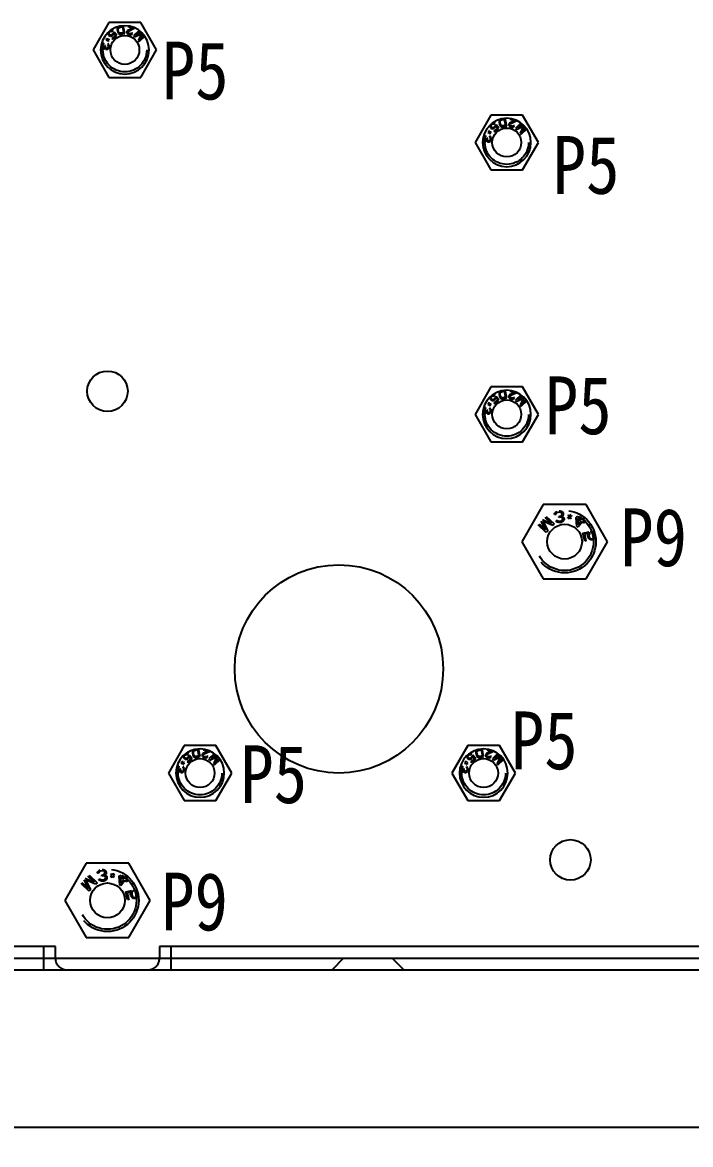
# Model space of a CAD drawing. Header units: millimetres. Extents: x 0 to 1189, y 25 to 866.
# Drawn here: x 282.1 to 339.8, y 329.4 to 426.3 of the extents above; entities that cross this region are included whole.
import ezdxf

# ---------------------------------------------------------------- set-up
doc = ezdxf.new("R2010")
doc.units = ezdxf.units.MM
doc.header["$LTSCALE"] = 65.395
doc.linetypes.add('HIDDEN', pattern=[0.2, 0.1, -0.1])
doc.layers.get('0').update_dxf_attribs({"linetype": 'CONTINUOUS'})
doc.layers.add('02___PRT_ALL_AXES', color=7, linetype='CONTINUOUS')
doc.layers.add('DEFAULT_2', color=8, linetype='HIDDEN')
doc.styles.get("Standard").update_dxf_attribs({"font": 'txt', "width": 0.85})
doc.dimstyles.new('DIMSTYLE_1', dxfattribs={"dimtxt": 5, "dimasz": 3.5, "dimexe": 1.5, "dimexo": 1, "dimgap": 1.25, "dimtad": 1, "dimdsep": 46, "dimtxsty": 'Standard', "dimblk": '_FILLED', "dimblk1": '_FILLED', "dimblk2": '_FILLED', "dimcen": 0.09, "dimadec": 0, "dimazin": 0, "dimtp": 0.8, "dimtm": 0.8, "dimtfac": 1, "dimtofl": 0, "dimtmove": 0, "dimatfit": 3, "dimldrblk": '_FILLED', "dimfxl": 0, "dimtolj": 1, "dimarcsym": 0})

# ---------------------------------------------------------------- blocks, each defined once
blk = doc.blocks.new('_FILLED')
at = {"color": 0, "linetype": 'ByBlock'}
blk.add_solid([(0, 0), (-1, 0.214), (-1, -0.214)], dxfattribs=at)
blk = doc.blocks.new('*D1')
at = {"color": 2, "linetype": 'Continuous', "transparency": 16777216}
for p, q in [((159.902, 345.466), (159.902, 329.36)), ((573.902, 345.466), (573.902, 329.36)), ((159.902, 330.86), (366.902, 330.86)), ((573.902, 330.86), (366.902, 330.86))]:
    blk.add_line(p, q, dxfattribs=at)
at = {"color": 2, "linetype": 'Continuous', "transparency": 16777216, "xscale": 3.5, "yscale": 3.5, "zscale": 3.5, "rotation": 180}
blk.add_blockref('_FILLED', (159.902, 330.86), dxfattribs=at)
at = {"color": 2, "linetype": 'Continuous', "transparency": 16777216, "xscale": 3.5, "yscale": 3.5, "zscale": 3.5}
blk.add_blockref('_FILLED', (573.902, 330.86), dxfattribs=at)
at = {"color": 2, "linetype": 'Continuous', "transparency": 16777216, "insert": (366.902, 337.11), "char_height": 5, "width": 17, "attachment_point": 2, "line_spacing_factor": 0.9}
blk.add_mtext('*414', dxfattribs=at)

msp = doc.modelspace()

# ---------------------------------------------------------------- linework, layer by layer
at = {"color": 7, "linetype": 'Continuous'}
for p, q in [((290.252, 425.859), (290.235, 425.795)), ((290.235, 425.795), (290.236, 425.719)), ((290.297, 425.929), (290.252, 425.859)), ((290.347, 425.97), (290.297, 425.929)), ((290.322, 425.737), (290.324, 425.798)), ((290.324, 425.798), (290.343, 425.848)), ((290.343, 425.848), (290.38, 425.886)), ((290.411, 425.998), (290.347, 425.97)), ((290.38, 425.886), (290.434, 425.912)), ((290.434, 425.912), (290.691, 425.966)), ((290.691, 425.966), (290.798, 425.456)), ((290.902, 425.387), (290.763, 426.052)), ((291.591, 425.866), (291.151, 425.65)), ((291.214, 426.033), (291.198, 425.977)), ((291.198, 425.977), (291.591, 425.866)), ((291.209, 425.587), (291.704, 425.834)), ((291.704, 425.834), (291.719, 425.89)), ((289.378, 424.85), (289.277, 424.825)), ((289.277, 424.825), (289.282, 424.805)), ((289.282, 424.805), (289.403, 424.835)), ((289.302, 424.928), (289.288, 424.903)), ((289.288, 424.903), (289.378, 424.85)), ((289.392, 424.876), (289.302, 424.928)), ((289.385, 424.981), (289.365, 424.976)), ((289.365, 424.976), (289.392, 424.876)), ((289.418, 424.861), (289.385, 424.981)), ((289.403, 424.835), (289.436, 424.715)), ((289.539, 424.891), (289.418, 424.861)), ((289.429, 424.82), (289.519, 424.768)), ((289.457, 424.72), (289.429, 424.82)), ((289.444, 424.846), (289.545, 424.871)), ((289.534, 424.793), (289.444, 424.846)), ((289.492, 425.493), (289.464, 425.412)), ((289.464, 425.412), (289.468, 425.339)), ((289.468, 425.339), (289.493, 425.263)), ((289.537, 425.549), (289.492, 425.493)), ((289.493, 425.263), (289.531, 425.217)), ((289.519, 424.768), (289.534, 424.793)), ((289.531, 425.217), (289.601, 425.178)), ((289.536, 425.394), (289.551, 425.445)), ((289.542, 425.341), (289.536, 425.394)), ((289.545, 424.871), (289.539, 424.891)), ((289.559, 425.297), (289.542, 425.341)), ((289.551, 425.445), (289.586, 425.494)), ((289.578, 425.274), (289.559, 425.297)), ((289.618, 425.249), (289.578, 425.274)), ((289.586, 425.494), (289.654, 425.549)), ((289.601, 425.178), (289.673, 425.16)), ((289.672, 425.642), (289.609, 425.608)), ((289.669, 425.233), (289.618, 425.249)), ((289.654, 425.549), (289.708, 425.575)), ((289.721, 425.238), (289.669, 425.233)), ((289.757, 425.654), (289.672, 425.642)), ((289.673, 425.16), (289.757, 425.171)), ((289.708, 425.575), (289.761, 425.58)), ((289.776, 425.264), (289.721, 425.238)), ((289.828, 425.635), (289.757, 425.654)), ((289.757, 425.171), (289.823, 425.206)), ((289.761, 425.58), (289.821, 425.552)), ((289.843, 425.32), (289.776, 425.264)), ((290.117, 425.217), (289.791, 424.948)), ((289.791, 424.948), (289.838, 424.89)), ((289.821, 425.552), (289.889, 425.608)), ((289.823, 425.206), (289.891, 425.262)), ((289.889, 425.608), (289.828, 425.635)), ((289.838, 424.89), (290.22, 425.206)), ((289.879, 425.368), (289.843, 425.32)), ((289.895, 425.44), (289.879, 425.368)), ((289.891, 425.262), (289.937, 425.32)), ((289.974, 425.505), (289.895, 425.44)), ((289.937, 425.32), (289.965, 425.401)), ((289.965, 425.401), (290.117, 425.217)), ((290.22, 425.206), (289.974, 425.505)), ((290.236, 425.719), (290.282, 425.5)), ((290.282, 425.5), (290.312, 425.43)), ((290.312, 425.43), (290.353, 425.378)), ((290.368, 425.518), (290.322, 425.737)), ((290.353, 425.378), (290.422, 425.332)), ((290.394, 425.463), (290.368, 425.518)), ((290.432, 425.425), (290.394, 425.463)), ((290.422, 425.332), (290.485, 425.314)), ((290.481, 425.405), (290.432, 425.425)), ((290.541, 425.402), (290.481, 425.405)), ((290.485, 425.314), (290.56, 425.315)), ((290.798, 425.456), (290.541, 425.402)), ((290.56, 425.315), (290.902, 425.387)), ((291.073, 425.533), (291.07, 425.472)), ((291.07, 425.472), (291.11, 425.398)), ((291.081, 425.562), (291.073, 425.533)), ((291.111, 425.615), (291.081, 425.562)), ((291.11, 425.398), (291.158, 425.354)), ((291.151, 425.65), (291.111, 425.615)), ((291.157, 425.509), (291.165, 425.538)), ((291.173, 425.458), (291.157, 425.509)), ((291.158, 425.354), (291.239, 425.316)), ((291.165, 425.538), (291.209, 425.587)), ((291.207, 425.418), (291.173, 425.458)), ((291.273, 425.383), (291.207, 425.418)), ((291.239, 425.316), (291.295, 425.3)), ((291.329, 425.368), (291.273, 425.383)), ((291.295, 425.3), (291.397, 425.286)), ((291.403, 425.362), (291.329, 425.368)), ((291.397, 425.286), (291.461, 425.299)), ((291.453, 425.379), (291.403, 425.362)), ((291.494, 425.414), (291.453, 425.379)), ((291.461, 425.299), (291.534, 425.341)), ((291.564, 425.394), (291.494, 425.414)), ((291.534, 425.341), (291.564, 425.394)), ((292.137, 425.653), (291.656, 425.186)), ((291.656, 425.186), (291.747, 425.091)), ((291.747, 425.091), (292.348, 425.37)), ((292.207, 425.599), (291.824, 425.227)), ((292.36, 425.464), (291.824, 425.227)), ((292.348, 425.37), (292.052, 424.778)), ((292.143, 424.683), (292.625, 425.15)), ((292.189, 424.85), (292.442, 425.379)), ((292.573, 425.222), (292.189, 424.85)), ((288.839, 424.298), (288.842, 424.241)), ((288.842, 424.241), (288.86, 424.178)), ((288.86, 424.178), (288.881, 424.13)), ((288.886, 424.471), (288.862, 424.419)), ((288.881, 424.13), (288.92, 424.093)), ((288.926, 424.522), (288.886, 424.471)), ((288.914, 424.302), (288.931, 424.388)), ((288.915, 424.227), (288.914, 424.302)), ((288.924, 424.196), (288.915, 424.227)), ((288.92, 424.093), (288.961, 424.07)), ((288.948, 424.162), (288.924, 424.196)), ((288.964, 424.56), (288.926, 424.522)), ((288.931, 424.388), (288.959, 424.457)), ((288.975, 424.142), (288.948, 424.162)), ((288.959, 424.457), (288.979, 424.482)), ((288.961, 424.07), (289.02, 424.059)), ((289.013, 424.58), (288.964, 424.56)), ((289.033, 424.131), (288.975, 424.142)), ((288.979, 424.482), (289.014, 424.505)), ((289.06, 424.586), (289.013, 424.58)), ((289.014, 424.505), (289.046, 424.514)), ((289.02, 424.059), (289.081, 424.062)), ((289.097, 424.148), (289.033, 424.131)), ((289.046, 424.514), (289.06, 424.586)), ((289.081, 424.062), (289.13, 424.082)), ((289.135, 424.185), (289.097, 424.148)), ((289.13, 424.082), (289.173, 424.148)), ((289.166, 424.269), (289.135, 424.185)), ((289.177, 424.326), (289.166, 424.269)), ((289.173, 424.148), (289.206, 424.083)), ((289.235, 424.315), (289.177, 424.326)), ((289.206, 424.083), (289.244, 424.046)), ((289.224, 424.257), (289.235, 424.315)), ((289.237, 424.166), (289.224, 424.257)), ((289.261, 424.132), (289.237, 424.166)), ((289.244, 424.046), (289.3, 424.02)), ((289.314, 424.092), (289.261, 424.132)), ((289.3, 424.02), (289.329, 424.015)), ((289.343, 424.086), (289.314, 424.092)), ((289.329, 424.015), (289.391, 424.018)), ((289.393, 424.106), (289.343, 424.086)), ((289.391, 424.018), (289.46, 424.064)), ((289.43, 424.144), (289.393, 424.106)), ((289.423, 424.502), (289.409, 424.43)), ((289.409, 424.43), (289.447, 424.393)), ((289.478, 424.476), (289.423, 424.502)), ((289.458, 424.213), (289.43, 424.144)), ((289.436, 424.715), (289.457, 424.72)), ((289.447, 424.393), (289.468, 424.344)), ((289.469, 424.27), (289.458, 424.213)), ((289.46, 424.064), (289.5, 424.116)), ((289.468, 424.344), (289.469, 424.27)), ((289.526, 424.408), (289.478, 424.476)), ((289.5, 424.116), (289.534, 424.213)), ((289.544, 424.345), (289.526, 424.408)), ((289.534, 424.213), (289.54, 424.242)), ((289.54, 424.242), (289.544, 424.345)), ((292.052, 424.778), (292.143, 424.683)), ((323.411, 417.998), (323.347, 417.97)), ((323.902, 417.387), (323.763, 418.052)), ((324.214, 418.033), (324.198, 417.977)), ((322.492, 417.493), (322.464, 417.412)), ((322.464, 417.412), (322.468, 417.339)), ((322.468, 417.339), (322.493, 417.263)), ((322.537, 417.549), (322.492, 417.493)), ((322.493, 417.263), (322.531, 417.217)), ((322.531, 417.217), (322.601, 417.178)), ((322.536, 417.394), (322.551, 417.445)), ((322.542, 417.341), (322.536, 417.394)), ((322.559, 417.297), (322.542, 417.341)), ((322.551, 417.445), (322.586, 417.494)), ((322.578, 417.274), (322.559, 417.297)), ((322.618, 417.249), (322.578, 417.274)), ((322.586, 417.494), (322.654, 417.549)), ((322.601, 417.178), (322.673, 417.16)), ((322.672, 417.642), (322.609, 417.608)), ((322.669, 417.233), (322.618, 417.249)), ((322.654, 417.549), (322.708, 417.575)), ((322.721, 417.238), (322.669, 417.233)), ((322.757, 417.654), (322.672, 417.642)), ((322.673, 417.16), (322.757, 417.171)), ((322.708, 417.575), (322.761, 417.58)), ((322.776, 417.264), (322.721, 417.238)), ((322.828, 417.635), (322.757, 417.654)), ((322.757, 417.171), (322.823, 417.206)), ((322.761, 417.58), (322.821, 417.552)), ((322.843, 417.32), (322.776, 417.264)), ((323.117, 417.217), (322.791, 416.948)), ((322.821, 417.552), (322.889, 417.608)), ((322.823, 417.206), (322.891, 417.262)), ((322.889, 417.608), (322.828, 417.635)), ((322.838, 416.89), (323.22, 417.206)), ((322.879, 417.368), (322.843, 417.32)), ((322.895, 417.44), (322.879, 417.368)), ((322.891, 417.262), (322.937, 417.32)), ((322.974, 417.505), (322.895, 417.44)), ((322.937, 417.32), (322.965, 417.401)), ((322.965, 417.401), (323.117, 417.217)), ((323.22, 417.206), (322.974, 417.505)), ((323.252, 417.859), (323.235, 417.795)), ((323.235, 417.795), (323.236, 417.719)), ((323.236, 417.719), (323.282, 417.5)), ((323.297, 417.929), (323.252, 417.859)), ((323.282, 417.5), (323.312, 417.43)), ((323.347, 417.97), (323.297, 417.929)), ((323.312, 417.43), (323.353, 417.378)), ((323.322, 417.737), (323.324, 417.798)), ((323.368, 417.518), (323.322, 417.737)), ((323.324, 417.798), (323.343, 417.848)), ((323.343, 417.848), (323.38, 417.886)), ((323.353, 417.378), (323.422, 417.332)), ((323.394, 417.463), (323.368, 417.518)), ((323.38, 417.886), (323.434, 417.912)), ((323.432, 417.425), (323.394, 417.463)), ((323.422, 417.332), (323.485, 417.314)), ((323.481, 417.405), (323.432, 417.425)), ((323.434, 417.912), (323.691, 417.966)), ((323.541, 417.402), (323.481, 417.405)), ((323.485, 417.314), (323.56, 417.315)), ((323.798, 417.456), (323.541, 417.402)), ((323.56, 417.315), (323.902, 417.387)), ((323.691, 417.966), (323.798, 417.456)), ((324.073, 417.533), (324.07, 417.472)), ((324.07, 417.472), (324.11, 417.398)), ((324.081, 417.562), (324.073, 417.533)), ((324.111, 417.615), (324.081, 417.562)), ((324.11, 417.398), (324.158, 417.354)), ((324.151, 417.65), (324.111, 417.615)), ((324.591, 417.866), (324.151, 417.65)), ((324.157, 417.509), (324.165, 417.538)), ((324.173, 417.458), (324.157, 417.509)), ((324.158, 417.354), (324.239, 417.316)), ((324.165, 417.538), (324.209, 417.587)), ((324.207, 417.418), (324.173, 417.458)), ((324.198, 417.977), (324.591, 417.866)), ((324.273, 417.383), (324.207, 417.418)), ((324.209, 417.587), (324.704, 417.834)), ((324.239, 417.316), (324.295, 417.3)), ((324.329, 417.368), (324.273, 417.383)), ((324.295, 417.3), (324.397, 417.286)), ((324.403, 417.362), (324.329, 417.368)), ((324.397, 417.286), (324.461, 417.299)), ((324.453, 417.379), (324.403, 417.362)), ((324.494, 417.414), (324.453, 417.379)), ((324.461, 417.299), (324.534, 417.341)), ((324.564, 417.394), (324.494, 417.414)), ((324.534, 417.341), (324.564, 417.394)), ((325.137, 417.653), (324.656, 417.186)), ((324.656, 417.186), (324.747, 417.091)), ((324.704, 417.834), (324.719, 417.89)), ((324.747, 417.091), (325.348, 417.37)), ((325.207, 417.599), (324.824, 417.227)), ((325.36, 417.464), (324.824, 417.227)), ((325.348, 417.37), (325.052, 416.778)), ((325.143, 416.683), (325.625, 417.15)), ((325.189, 416.85), (325.442, 417.379)), ((325.573, 417.222), (325.189, 416.85)), ((321.839, 416.298), (321.842, 416.241)), ((321.842, 416.241), (321.86, 416.178)), ((321.86, 416.178), (321.881, 416.13)), ((321.886, 416.471), (321.862, 416.419)), ((321.881, 416.13), (321.92, 416.093)), ((321.926, 416.522), (321.886, 416.471)), ((321.914, 416.302), (321.931, 416.388)), ((321.915, 416.227), (321.914, 416.302)), ((321.924, 416.196), (321.915, 416.227)), ((321.92, 416.093), (321.961, 416.07)), ((321.948, 416.162), (321.924, 416.196)), ((321.964, 416.56), (321.926, 416.522)), ((321.931, 416.388), (321.959, 416.457)), ((321.975, 416.142), (321.948, 416.162)), ((321.959, 416.457), (321.979, 416.482)), ((321.961, 416.07), (322.02, 416.059)), ((322.013, 416.58), (321.964, 416.56)), ((322.033, 416.131), (321.975, 416.142)), ((321.979, 416.482), (322.014, 416.505)), ((322.06, 416.586), (322.013, 416.58)), ((322.014, 416.505), (322.046, 416.514)), ((322.02, 416.059), (322.081, 416.062)), ((322.097, 416.148), (322.033, 416.131)), ((322.046, 416.514), (322.06, 416.586)), ((322.081, 416.062), (322.13, 416.082)), ((322.135, 416.185), (322.097, 416.148)), ((322.13, 416.082), (322.173, 416.148)), ((322.166, 416.269), (322.135, 416.185)), ((322.177, 416.326), (322.166, 416.269)), ((322.173, 416.148), (322.206, 416.083)), ((322.235, 416.315), (322.177, 416.326)), ((322.206, 416.083), (322.244, 416.046)), ((322.224, 416.257), (322.235, 416.315)), ((322.237, 416.166), (322.224, 416.257)), ((322.261, 416.132), (322.237, 416.166)), ((322.314, 416.092), (322.261, 416.132)), ((322.378, 416.85), (322.277, 416.825)), ((322.277, 416.825), (322.282, 416.805)), ((322.282, 416.805), (322.403, 416.835)), ((322.302, 416.928), (322.288, 416.903)), ((322.288, 416.903), (322.378, 416.85)), ((322.392, 416.876), (322.302, 416.928)), ((322.343, 416.086), (322.314, 416.092)), ((322.393, 416.106), (322.343, 416.086)), ((322.385, 416.981), (322.365, 416.976)), ((322.365, 416.976), (322.392, 416.876)), ((322.418, 416.861), (322.385, 416.981)), ((322.391, 416.018), (322.46, 416.064)), ((322.43, 416.144), (322.393, 416.106)), ((322.403, 416.835), (322.436, 416.715)), ((322.423, 416.502), (322.409, 416.43)), ((322.409, 416.43), (322.447, 416.393)), ((322.539, 416.891), (322.418, 416.861)), ((322.478, 416.476), (322.423, 416.502)), ((322.429, 416.82), (322.519, 416.768)), ((322.457, 416.72), (322.429, 416.82)), ((322.458, 416.213), (322.43, 416.144)), ((322.436, 416.715), (322.457, 416.72)), ((322.444, 416.846), (322.545, 416.871)), ((322.534, 416.793), (322.444, 416.846)), ((322.447, 416.393), (322.468, 416.344)), ((322.469, 416.27), (322.458, 416.213)), ((322.46, 416.064), (322.5, 416.116)), ((322.468, 416.344), (322.469, 416.27)), ((322.526, 416.408), (322.478, 416.476)), ((322.5, 416.116), (322.534, 416.213)), ((322.519, 416.768), (322.534, 416.793)), ((322.544, 416.345), (322.526, 416.408)), ((322.534, 416.213), (322.54, 416.242)), ((322.545, 416.871), (322.539, 416.891)), ((322.54, 416.242), (322.544, 416.345)), ((322.791, 416.948), (322.838, 416.89)), ((325.052, 416.778), (325.143, 416.683)), ((322.244, 416.046), (322.3, 416.02)), ((322.3, 416.02), (322.329, 416.015)), ((322.329, 416.015), (322.391, 416.018)), ((322.492, 393.993), (322.464, 393.912)), ((322.464, 393.912), (322.468, 393.839)), ((322.468, 393.839), (322.493, 393.763)), ((322.537, 394.049), (322.492, 393.993)), ((322.493, 393.763), (322.531, 393.717)), ((322.536, 393.894), (322.551, 393.945)), ((322.542, 393.841), (322.536, 393.894)), ((322.559, 393.797), (322.542, 393.841)), ((322.551, 393.945), (322.586, 393.994)), ((322.578, 393.774), (322.559, 393.797)), ((322.618, 393.749), (322.578, 393.774)), ((322.586, 393.994), (322.654, 394.049)), ((322.672, 394.142), (322.609, 394.108)), ((322.669, 393.733), (322.618, 393.749)), ((322.654, 394.049), (322.708, 394.075)), ((322.757, 394.154), (322.672, 394.142)), ((322.708, 394.075), (322.761, 394.08)), ((322.776, 393.764), (322.721, 393.738)), ((322.828, 394.135), (322.757, 394.154)), ((322.761, 394.08), (322.821, 394.052)), ((322.843, 393.82), (322.776, 393.764)), ((322.821, 394.052), (322.889, 394.108)), ((322.823, 393.706), (322.891, 393.762)), ((322.889, 394.108), (322.828, 394.135)), ((322.879, 393.868), (322.843, 393.82)), ((322.895, 393.94), (322.879, 393.868)), ((322.891, 393.762), (322.937, 393.82)), ((322.974, 394.005), (322.895, 393.94)), ((322.937, 393.82), (322.965, 393.901)), ((322.965, 393.901), (323.117, 393.717)), ((323.22, 393.706), (322.974, 394.005)), ((323.252, 394.359), (323.235, 394.295)), ((323.235, 394.295), (323.236, 394.219)), ((323.236, 394.219), (323.282, 394)), ((323.297, 394.429), (323.252, 394.359)), ((323.282, 394), (323.312, 393.93)), ((323.347, 394.47), (323.297, 394.429)), ((323.312, 393.93), (323.353, 393.878)), ((323.322, 394.237), (323.324, 394.298)), ((323.368, 394.018), (323.322, 394.237)), ((323.324, 394.298), (323.343, 394.348)), ((323.343, 394.348), (323.38, 394.386)), ((323.411, 394.498), (323.347, 394.47)), ((323.353, 393.878), (323.422, 393.832)), ((323.394, 393.963), (323.368, 394.018)), ((323.38, 394.386), (323.434, 394.412)), ((323.432, 393.925), (323.394, 393.963)), ((323.422, 393.832), (323.485, 393.814)), ((323.481, 393.905), (323.432, 393.925)), ((323.434, 394.412), (323.691, 394.466)), ((323.541, 393.902), (323.481, 393.905)), ((323.485, 393.814), (323.56, 393.815)), ((323.798, 393.956), (323.541, 393.902)), ((323.56, 393.815), (323.902, 393.887)), ((323.691, 394.466), (323.798, 393.956)), ((323.902, 393.887), (323.763, 394.552)), ((324.073, 394.033), (324.07, 393.972)), ((324.07, 393.972), (324.11, 393.898)), ((324.081, 394.062), (324.073, 394.033)), ((324.111, 394.115), (324.081, 394.062)), ((324.11, 393.898), (324.158, 393.854)), ((324.151, 394.15), (324.111, 394.115)), ((324.591, 394.366), (324.151, 394.15)), ((324.157, 394.009), (324.165, 394.038)), ((324.173, 393.958), (324.157, 394.009)), ((324.158, 393.854), (324.239, 393.816)), ((324.165, 394.038), (324.209, 394.087)), ((324.207, 393.918), (324.173, 393.958)), ((324.214, 394.533), (324.198, 394.477)), ((324.198, 394.477), (324.591, 394.366)), ((324.273, 393.883), (324.207, 393.918)), ((324.209, 394.087), (324.704, 394.334)), ((324.239, 393.816), (324.295, 393.8)), ((324.329, 393.868), (324.273, 393.883)), ((324.295, 393.8), (324.397, 393.786)), ((324.403, 393.862), (324.329, 393.868)), ((324.397, 393.786), (324.461, 393.799)), ((324.453, 393.879), (324.403, 393.862)), ((324.494, 393.914), (324.453, 393.879)), ((324.461, 393.799), (324.534, 393.841)), ((324.564, 393.894), (324.494, 393.914)), ((324.534, 393.841), (324.564, 393.894)), ((325.137, 394.153), (324.656, 393.686)), ((324.704, 394.334), (324.719, 394.39)), ((324.747, 393.591), (325.348, 393.87)), ((325.207, 394.099), (324.824, 393.727)), ((325.36, 393.964), (324.824, 393.727)), ((325.348, 393.87), (325.052, 393.278)), ((325.189, 393.35), (325.442, 393.879)), ((321.839, 392.798), (321.842, 392.741)), ((321.886, 392.971), (321.862, 392.919)), ((321.926, 393.022), (321.886, 392.971)), ((321.914, 392.802), (321.931, 392.888)), ((321.915, 392.727), (321.914, 392.802)), ((321.964, 393.06), (321.926, 393.022)), ((321.931, 392.888), (321.959, 392.957)), ((321.959, 392.957), (321.979, 392.982)), ((322.013, 393.08), (321.964, 393.06)), ((321.979, 392.982), (322.014, 393.005)), ((322.06, 393.086), (322.013, 393.08)), ((322.014, 393.005), (322.046, 393.014)), ((322.046, 393.014), (322.06, 393.086)), ((322.177, 392.826), (322.166, 392.769)), ((322.235, 392.815), (322.177, 392.826)), ((322.224, 392.757), (322.235, 392.815)), ((322.378, 393.35), (322.277, 393.325)), ((322.277, 393.325), (322.282, 393.305)), ((322.282, 393.305), (322.403, 393.335)), ((322.302, 393.428), (322.288, 393.403)), ((322.288, 393.403), (322.378, 393.35)), ((322.392, 393.376), (322.302, 393.428)), ((322.385, 393.481), (322.365, 393.476)), ((322.365, 393.476), (322.392, 393.376)), ((322.418, 393.361), (322.385, 393.481)), ((322.403, 393.335), (322.436, 393.215)), ((322.423, 393.002), (322.409, 392.93)), ((322.409, 392.93), (322.447, 392.893)), ((322.539, 393.391), (322.418, 393.361)), ((322.478, 392.976), (322.423, 393.002)), ((322.429, 393.32), (322.519, 393.268)), ((322.457, 393.22), (322.429, 393.32)), ((322.436, 393.215), (322.457, 393.22)), ((322.444, 393.346), (322.545, 393.371)), ((322.534, 393.293), (322.444, 393.346)), ((322.447, 392.893), (322.468, 392.844)), ((322.468, 392.844), (322.469, 392.77)), ((322.526, 392.908), (322.478, 392.976)), ((322.519, 393.268), (322.534, 393.293)), ((322.544, 392.845), (322.526, 392.908)), ((322.531, 393.717), (322.601, 393.678)), ((322.545, 393.371), (322.539, 393.391)), ((322.54, 392.742), (322.544, 392.845)), ((322.601, 393.678), (322.673, 393.66)), ((322.721, 393.738), (322.669, 393.733)), ((322.673, 393.66), (322.757, 393.671)), ((322.757, 393.671), (322.823, 393.706)), ((323.117, 393.717), (322.791, 393.448)), ((322.791, 393.448), (322.838, 393.39)), ((322.838, 393.39), (323.22, 393.706)), ((324.656, 393.686), (324.747, 393.591)), ((325.052, 393.278), (325.143, 393.183)), ((325.143, 393.183), (325.625, 393.65)), ((325.573, 393.722), (325.189, 393.35)), ((321.842, 392.741), (321.86, 392.678)), ((321.86, 392.678), (321.881, 392.63)), ((321.881, 392.63), (321.92, 392.593)), ((321.924, 392.696), (321.915, 392.727)), ((321.92, 392.593), (321.961, 392.57)), ((321.948, 392.662), (321.924, 392.696)), ((321.975, 392.642), (321.948, 392.662)), ((321.961, 392.57), (322.02, 392.559)), ((322.033, 392.631), (321.975, 392.642)), ((322.02, 392.559), (322.081, 392.562)), ((322.097, 392.648), (322.033, 392.631)), ((322.081, 392.562), (322.13, 392.582)), ((322.135, 392.685), (322.097, 392.648)), ((322.13, 392.582), (322.173, 392.648)), ((322.166, 392.769), (322.135, 392.685)), ((322.173, 392.648), (322.206, 392.583)), ((322.206, 392.583), (322.244, 392.546)), ((322.237, 392.666), (322.224, 392.757)), ((322.261, 392.632), (322.237, 392.666)), ((322.244, 392.546), (322.3, 392.52)), ((322.314, 392.592), (322.261, 392.632)), ((322.3, 392.52), (322.329, 392.515)), ((322.343, 392.586), (322.314, 392.592)), ((322.329, 392.515), (322.391, 392.518)), ((322.393, 392.606), (322.343, 392.586)), ((322.391, 392.518), (322.46, 392.564)), ((322.43, 392.644), (322.393, 392.606)), ((322.458, 392.713), (322.43, 392.644)), ((322.469, 392.77), (322.458, 392.713)), ((322.46, 392.564), (322.5, 392.616)), ((322.5, 392.616), (322.534, 392.713)), ((322.534, 392.713), (322.54, 392.742)), ((327.055, 384.666), (325.207, 381.466)), ((330.75, 384.666), (327.055, 384.666)), ((332.597, 381.466), (330.75, 384.666)), ((325.207, 381.466), (327.055, 378.266)), ((330.75, 378.266), (332.597, 381.466)), ((327.055, 378.266), (330.75, 378.266)), ((295.992, 362.993), (295.964, 362.912)), ((295.964, 362.912), (295.968, 362.839)), ((295.968, 362.839), (295.993, 362.763)), ((296.037, 363.049), (295.992, 362.993)), ((295.993, 362.763), (296.031, 362.717)), ((296.031, 362.717), (296.101, 362.678)), ((296.036, 362.894), (296.051, 362.945)), ((296.042, 362.841), (296.036, 362.894)), ((296.059, 362.797), (296.042, 362.841)), ((296.051, 362.945), (296.086, 362.994)), ((296.078, 362.774), (296.059, 362.797)), ((296.118, 362.749), (296.078, 362.774)), ((296.086, 362.994), (296.154, 363.049)), ((296.172, 363.142), (296.109, 363.108)), ((296.169, 362.733), (296.118, 362.749)), ((296.154, 363.049), (296.208, 363.075)), ((296.221, 362.738), (296.169, 362.733)), ((296.257, 363.154), (296.172, 363.142)), ((296.208, 363.075), (296.261, 363.08)), ((296.276, 362.764), (296.221, 362.738)), ((296.328, 363.135), (296.257, 363.154)), ((296.261, 363.08), (296.321, 363.052)), ((296.343, 362.82), (296.276, 362.764)), ((296.617, 362.717), (296.291, 362.448)), ((296.321, 363.052), (296.389, 363.108)), ((296.323, 362.706), (296.391, 362.762)), ((296.389, 363.108), (296.328, 363.135)), ((296.379, 362.868), (296.343, 362.82)), ((296.395, 362.94), (296.379, 362.868)), ((296.391, 362.762), (296.437, 362.82)), ((296.474, 363.005), (296.395, 362.94)), ((296.437, 362.82), (296.465, 362.901)), ((296.465, 362.901), (296.617, 362.717)), ((296.72, 362.706), (296.474, 363.005)), ((296.752, 363.359), (296.735, 363.295)), ((296.735, 363.295), (296.736, 363.219)), ((296.736, 363.219), (296.782, 363)), ((296.797, 363.429), (296.752, 363.359)), ((296.782, 363), (296.812, 362.93)), ((296.847, 363.47), (296.797, 363.429)), ((296.812, 362.93), (296.853, 362.878)), ((296.822, 363.237), (296.824, 363.298)), ((296.868, 363.018), (296.822, 363.237)), ((296.824, 363.298), (296.843, 363.348)), ((296.843, 363.348), (296.88, 363.386)), ((296.911, 363.498), (296.847, 363.47)), ((296.853, 362.878), (296.922, 362.832)), ((296.894, 362.963), (296.868, 363.018)), ((296.88, 363.386), (296.934, 363.412)), ((296.932, 362.925), (296.894, 362.963)), ((296.922, 362.832), (296.985, 362.814)), ((296.981, 362.905), (296.932, 362.925)), ((296.934, 363.412), (297.191, 363.466)), ((297.041, 362.902), (296.981, 362.905)), ((296.985, 362.814), (297.06, 362.815)), ((297.298, 362.956), (297.041, 362.902)), ((297.06, 362.815), (297.402, 362.887)), ((297.191, 363.466), (297.298, 362.956)), ((297.402, 362.887), (297.263, 363.552)), ((297.573, 363.033), (297.57, 362.972)), ((297.57, 362.972), (297.61, 362.898)), ((297.581, 363.062), (297.573, 363.033)), ((297.611, 363.115), (297.581, 363.062)), ((297.61, 362.898), (297.658, 362.854)), ((297.651, 363.15), (297.611, 363.115)), ((298.091, 363.366), (297.651, 363.15)), ((297.657, 363.009), (297.665, 363.038)), ((297.673, 362.958), (297.657, 363.009)), ((297.658, 362.854), (297.739, 362.816)), ((297.665, 363.038), (297.709, 363.087)), ((297.707, 362.918), (297.673, 362.958)), ((297.714, 363.533), (297.698, 363.477)), ((297.698, 363.477), (298.091, 363.366)), ((297.773, 362.883), (297.707, 362.918)), ((297.709, 363.087), (298.204, 363.334)), ((297.739, 362.816), (297.795, 362.8)), ((297.829, 362.868), (297.773, 362.883)), ((297.795, 362.8), (297.897, 362.786)), ((297.903, 362.862), (297.829, 362.868)), ((297.897, 362.786), (297.961, 362.799)), ((297.953, 362.879), (297.903, 362.862)), ((297.994, 362.914), (297.953, 362.879)), ((297.961, 362.799), (298.034, 362.841)), ((298.064, 362.894), (297.994, 362.914)), ((298.034, 362.841), (298.064, 362.894)), ((298.637, 363.153), (298.156, 362.686)), ((298.204, 363.334), (298.219, 363.39)), ((298.247, 362.591), (298.848, 362.87)), ((298.707, 363.099), (298.324, 362.727)), ((298.86, 362.964), (298.324, 362.727)), ((298.848, 362.87), (298.552, 362.278)), ((298.689, 362.35), (298.942, 362.879)), ((299.073, 362.722), (298.689, 362.35)), ((320.492, 362.993), (320.464, 362.912)), ((320.464, 362.912), (320.468, 362.839)), ((320.468, 362.839), (320.493, 362.763)), ((320.537, 363.049), (320.492, 362.993)), ((320.493, 362.763), (320.531, 362.717)), ((320.531, 362.717), (320.601, 362.678)), ((320.536, 362.894), (320.551, 362.945)), ((320.542, 362.841), (320.536, 362.894)), ((320.559, 362.797), (320.542, 362.841)), ((320.551, 362.945), (320.586, 362.994)), ((320.578, 362.774), (320.559, 362.797)), ((320.618, 362.749), (320.578, 362.774)), ((320.586, 362.994), (320.654, 363.049)), ((320.672, 363.142), (320.609, 363.108)), ((320.669, 362.733), (320.618, 362.749)), ((320.654, 363.049), (320.708, 363.075)), ((320.721, 362.738), (320.669, 362.733)), ((320.757, 363.154), (320.672, 363.142)), ((320.708, 363.075), (320.761, 363.08)), ((320.776, 362.764), (320.721, 362.738)), ((320.828, 363.135), (320.757, 363.154)), ((320.761, 363.08), (320.821, 363.052)), ((320.843, 362.82), (320.776, 362.764)), ((321.117, 362.717), (320.791, 362.448)), ((320.821, 363.052), (320.889, 363.108)), ((320.823, 362.706), (320.891, 362.762)), ((320.889, 363.108), (320.828, 363.135)), ((320.879, 362.868), (320.843, 362.82)), ((320.895, 362.94), (320.879, 362.868)), ((320.891, 362.762), (320.937, 362.82)), ((320.974, 363.005), (320.895, 362.94)), ((320.937, 362.82), (320.965, 362.901)), ((320.965, 362.901), (321.117, 362.717)), ((321.22, 362.706), (320.974, 363.005)), ((321.252, 363.359), (321.235, 363.295)), ((321.235, 363.295), (321.236, 363.219)), ((321.236, 363.219), (321.282, 363)), ((321.297, 363.429), (321.252, 363.359)), ((321.282, 363), (321.312, 362.93)), ((321.347, 363.47), (321.297, 363.429)), ((321.312, 362.93), (321.353, 362.878)), ((321.322, 363.237), (321.324, 363.298)), ((321.368, 363.018), (321.322, 363.237)), ((321.324, 363.298), (321.343, 363.348)), ((321.343, 363.348), (321.38, 363.386)), ((321.411, 363.498), (321.347, 363.47)), ((321.353, 362.878), (321.422, 362.832)), ((321.394, 362.963), (321.368, 363.018)), ((321.38, 363.386), (321.434, 363.412)), ((321.432, 362.925), (321.394, 362.963)), ((321.422, 362.832), (321.485, 362.814)), ((321.481, 362.905), (321.432, 362.925)), ((321.434, 363.412), (321.691, 363.466)), ((321.541, 362.902), (321.481, 362.905)), ((321.485, 362.814), (321.56, 362.815)), ((321.798, 362.956), (321.541, 362.902)), ((321.56, 362.815), (321.902, 362.887)), ((321.691, 363.466), (321.798, 362.956)), ((321.902, 362.887), (321.763, 363.552)), ((322.073, 363.033), (322.07, 362.972)), ((322.07, 362.972), (322.11, 362.898)), ((322.081, 363.062), (322.073, 363.033)), ((322.111, 363.115), (322.081, 363.062)), ((322.11, 362.898), (322.158, 362.854)), ((322.151, 363.15), (322.111, 363.115)), ((322.591, 363.366), (322.151, 363.15)), ((322.157, 363.009), (322.165, 363.038)), ((322.173, 362.958), (322.157, 363.009)), ((322.158, 362.854), (322.239, 362.816)), ((322.165, 363.038), (322.209, 363.087)), ((322.207, 362.918), (322.173, 362.958)), ((322.214, 363.533), (322.198, 363.477)), ((322.198, 363.477), (322.591, 363.366)), ((322.273, 362.883), (322.207, 362.918)), ((322.209, 363.087), (322.704, 363.334)), ((322.239, 362.816), (322.295, 362.8)), ((322.329, 362.868), (322.273, 362.883)), ((322.295, 362.8), (322.397, 362.786)), ((322.403, 362.862), (322.329, 362.868)), ((322.397, 362.786), (322.461, 362.799)), ((322.453, 362.879), (322.403, 362.862)), ((322.494, 362.914), (322.453, 362.879)), ((322.461, 362.799), (322.534, 362.841)), ((322.564, 362.894), (322.494, 362.914)), ((322.534, 362.841), (322.564, 362.894)), ((323.137, 363.153), (322.656, 362.686)), ((322.704, 363.334), (322.719, 363.39)), ((322.747, 362.591), (323.348, 362.87)), ((323.207, 363.099), (322.824, 362.727)), ((323.36, 362.964), (322.824, 362.727)), ((323.348, 362.87), (323.052, 362.278)), ((323.189, 362.35), (323.442, 362.879)), ((323.573, 362.722), (323.189, 362.35)), ((295.339, 361.798), (295.342, 361.741)), ((295.386, 361.971), (295.362, 361.919)), ((295.426, 362.022), (295.386, 361.971)), ((295.414, 361.802), (295.431, 361.888)), ((295.415, 361.727), (295.414, 361.802)), ((295.464, 362.06), (295.426, 362.022)), ((295.431, 361.888), (295.459, 361.957)), ((295.459, 361.957), (295.479, 361.982)), ((295.513, 362.08), (295.464, 362.06)), ((295.479, 361.982), (295.514, 362.005)), ((295.56, 362.086), (295.513, 362.08)), ((295.514, 362.005), (295.546, 362.014)), ((295.546, 362.014), (295.56, 362.086)), ((295.666, 361.769), (295.635, 361.685)), ((295.677, 361.826), (295.666, 361.769)), ((295.735, 361.815), (295.677, 361.826)), ((295.724, 361.757), (295.735, 361.815)), ((295.737, 361.666), (295.724, 361.757)), ((295.878, 362.35), (295.777, 362.325)), ((295.777, 362.325), (295.782, 362.305)), ((295.782, 362.305), (295.903, 362.335)), ((295.802, 362.428), (295.788, 362.403)), ((295.788, 362.403), (295.878, 362.35)), ((295.892, 362.376), (295.802, 362.428)), ((295.885, 362.481), (295.865, 362.476)), ((295.865, 362.476), (295.892, 362.376)), ((295.918, 362.361), (295.885, 362.481)), ((295.903, 362.335), (295.936, 362.215)), ((295.923, 362.002), (295.909, 361.93)), ((295.909, 361.93), (295.947, 361.893)), ((296.039, 362.391), (295.918, 362.361)), ((295.978, 361.976), (295.923, 362.002)), ((295.929, 362.32), (296.019, 362.268)), ((295.957, 362.22), (295.929, 362.32)), ((295.936, 362.215), (295.957, 362.22)), ((295.944, 362.346), (296.045, 362.371)), ((296.034, 362.293), (295.944, 362.346)), ((295.947, 361.893), (295.968, 361.844)), ((295.969, 361.77), (295.958, 361.713)), ((295.968, 361.844), (295.969, 361.77)), ((296.026, 361.908), (295.978, 361.976)), ((296.019, 362.268), (296.034, 362.293)), ((296.044, 361.845), (296.026, 361.908)), ((296.045, 362.371), (296.039, 362.391)), ((296.04, 361.742), (296.044, 361.845)), ((296.101, 362.678), (296.173, 362.66)), ((296.173, 362.66), (296.257, 362.671)), ((296.257, 362.671), (296.323, 362.706)), ((296.291, 362.448), (296.338, 362.39)), ((296.338, 362.39), (296.72, 362.706)), ((298.156, 362.686), (298.247, 362.591)), ((298.552, 362.278), (298.643, 362.183)), ((298.643, 362.183), (299.125, 362.65)), ((319.839, 361.798), (319.842, 361.741)), ((319.886, 361.971), (319.862, 361.919)), ((319.926, 362.022), (319.886, 361.971)), ((319.914, 361.802), (319.931, 361.888)), ((319.915, 361.727), (319.914, 361.802)), ((319.964, 362.06), (319.926, 362.022)), ((319.931, 361.888), (319.959, 361.957)), ((319.959, 361.957), (319.979, 361.982)), ((320.013, 362.08), (319.964, 362.06)), ((319.979, 361.982), (320.014, 362.005)), ((320.06, 362.086), (320.013, 362.08)), ((320.014, 362.005), (320.046, 362.014)), ((320.046, 362.014), (320.06, 362.086)), ((320.166, 361.769), (320.135, 361.685)), ((320.177, 361.826), (320.166, 361.769)), ((320.235, 361.815), (320.177, 361.826)), ((320.224, 361.757), (320.235, 361.815)), ((320.237, 361.666), (320.224, 361.757)), ((320.378, 362.35), (320.277, 362.325)), ((320.277, 362.325), (320.282, 362.305)), ((320.282, 362.305), (320.403, 362.335)), ((320.302, 362.428), (320.288, 362.403)), ((320.288, 362.403), (320.378, 362.35)), ((320.392, 362.376), (320.302, 362.428)), ((320.385, 362.481), (320.365, 362.476)), ((320.365, 362.476), (320.392, 362.376)), ((320.418, 362.361), (320.385, 362.481)), ((320.403, 362.335), (320.436, 362.215)), ((320.423, 362.002), (320.409, 361.93)), ((320.409, 361.93), (320.447, 361.893)), ((320.539, 362.391), (320.418, 362.361)), ((320.478, 361.976), (320.423, 362.002)), ((320.429, 362.32), (320.519, 362.268)), ((320.457, 362.22), (320.429, 362.32)), ((320.436, 362.215), (320.457, 362.22)), ((320.444, 362.346), (320.545, 362.371)), ((320.534, 362.293), (320.444, 362.346)), ((320.447, 361.893), (320.468, 361.844)), ((320.469, 361.77), (320.458, 361.713)), ((320.468, 361.844), (320.469, 361.77)), ((320.526, 361.908), (320.478, 361.976)), ((320.519, 362.268), (320.534, 362.293)), ((320.544, 361.845), (320.526, 361.908)), ((320.545, 362.371), (320.539, 362.391)), ((320.54, 361.742), (320.544, 361.845)), ((320.601, 362.678), (320.673, 362.66)), ((320.673, 362.66), (320.757, 362.671)), ((320.757, 362.671), (320.823, 362.706)), ((320.791, 362.448), (320.838, 362.39)), ((320.838, 362.39), (321.22, 362.706)), ((322.656, 362.686), (322.747, 362.591)), ((323.052, 362.278), (323.143, 362.183)), ((323.143, 362.183), (323.625, 362.65)), ((295.342, 361.741), (295.36, 361.678)), ((295.36, 361.678), (295.381, 361.63)), ((295.381, 361.63), (295.42, 361.593)), ((295.424, 361.696), (295.415, 361.727)), ((295.42, 361.593), (295.461, 361.57)), ((295.448, 361.662), (295.424, 361.696)), ((295.475, 361.642), (295.448, 361.662)), ((295.461, 361.57), (295.52, 361.559)), ((295.533, 361.631), (295.475, 361.642)), ((295.52, 361.559), (295.581, 361.562)), ((295.597, 361.648), (295.533, 361.631)), ((295.581, 361.562), (295.63, 361.582)), ((295.635, 361.685), (295.597, 361.648)), ((295.63, 361.582), (295.673, 361.648)), ((295.673, 361.648), (295.706, 361.583)), ((295.706, 361.583), (295.744, 361.546)), ((295.761, 361.632), (295.737, 361.666)), ((295.744, 361.546), (295.8, 361.52)), ((295.814, 361.592), (295.761, 361.632)), ((295.8, 361.52), (295.829, 361.515)), ((295.843, 361.586), (295.814, 361.592)), ((295.829, 361.515), (295.891, 361.518)), ((295.893, 361.606), (295.843, 361.586)), ((295.891, 361.518), (295.96, 361.564)), ((295.93, 361.644), (295.893, 361.606)), ((295.958, 361.713), (295.93, 361.644)), ((295.96, 361.564), (296, 361.616)), ((296, 361.616), (296.034, 361.713)), ((296.034, 361.713), (296.04, 361.742)), ((319.842, 361.741), (319.86, 361.678)), ((319.86, 361.678), (319.881, 361.63)), ((319.881, 361.63), (319.92, 361.593)), ((319.924, 361.696), (319.915, 361.727)), ((319.92, 361.593), (319.961, 361.57)), ((319.948, 361.662), (319.924, 361.696)), ((319.975, 361.642), (319.948, 361.662)), ((319.961, 361.57), (320.02, 361.559)), ((320.033, 361.631), (319.975, 361.642)), ((320.02, 361.559), (320.081, 361.562)), ((320.097, 361.648), (320.033, 361.631)), ((320.081, 361.562), (320.13, 361.582)), ((320.135, 361.685), (320.097, 361.648)), ((320.13, 361.582), (320.173, 361.648)), ((320.173, 361.648), (320.206, 361.583)), ((320.206, 361.583), (320.244, 361.546)), ((320.261, 361.632), (320.237, 361.666)), ((320.244, 361.546), (320.3, 361.52)), ((320.314, 361.592), (320.261, 361.632)), ((320.3, 361.52), (320.329, 361.515)), ((320.343, 361.586), (320.314, 361.592)), ((320.329, 361.515), (320.391, 361.518)), ((320.393, 361.606), (320.343, 361.586)), ((320.391, 361.518), (320.46, 361.564)), ((320.43, 361.644), (320.393, 361.606)), ((320.458, 361.713), (320.43, 361.644)), ((320.46, 361.564), (320.5, 361.616)), ((320.5, 361.616), (320.534, 361.713)), ((320.534, 361.713), (320.54, 361.742)), ((287.555, 353.666), (285.707, 350.466)), ((291.25, 353.666), (287.555, 353.666)), ((293.097, 350.466), (291.25, 353.666)), ((285.707, 350.466), (287.555, 347.266)), ((291.25, 347.266), (293.097, 350.466)), ((287.555, 347.266), (291.25, 347.266)), ((284.902, 346.466), (174.402, 346.466)), ((283.902, 345.466), (283.902, 346.466)), ((284.902, 345.466), (284.902, 346.466)), ((404.102, 346.466), (293.902, 346.466)), ((293.902, 346.466), (293.902, 345.466)), ((294.902, 345.466), (294.902, 346.466)), ((159.902, 345.466), (573.902, 345.466))]:
    msp.add_line(p, q, dxfattribs=at)
at = {"color": 3, "linetype": 'Continuous'}
msp.add_line((160.902, 344.466), (572.902, 344.466), dxfattribs=at)
at = {"color": 7, "linetype": 'Continuous'}
for centre, radius in [((290.902, 423.966), 1.25), ((323.902, 415.966), 1.25), ((289.402, 394.466), 1.75), ((323.902, 392.466), 1.25), ((328.902, 381.466), 1.5), ((309.402, 370.466), 9), ((297.402, 361.466), 1.25), ((321.902, 361.466), 1.25), ((329.402, 353.966), 1.75), ((289.402, 350.466), 1.5)]:
    msp.add_circle(centre, radius, dxfattribs=at)
for centre in [(290.902, 423.966), (323.902, 415.966), (323.902, 392.466), (297.402, 361.466), (321.902, 361.466)]:
    msp.add_arc(centre, 2.09, 0, 180, dxfattribs=at)
at = {"layer": '02___PRT_ALL_AXES', "color": 7, "linetype": 'Continuous'}
for centre, radius in [((290.902, 423.966), 1.25), ((323.902, 415.966), 1.25), ((323.902, 392.466), 1.25), ((328.902, 381.466), 1.5), ((297.402, 361.466), 1.25), ((321.902, 361.466), 1.25), ((289.402, 350.466), 1.5)]:
    msp.add_circle(centre, radius, dxfattribs=at)
for centre in [(290.902, 423.966), (323.902, 415.966), (323.902, 392.466), (297.402, 361.466), (321.902, 361.466)]:
    msp.add_arc(centre, 2.09, 180, 360, dxfattribs=at)
at = {"layer": 'DEFAULT_2', "color": 8, "linetype": 'HIDDEN'}
for p, q in [((289.531, 426.341), (288.16, 423.966)), ((292.273, 426.341), (289.531, 426.341)), ((293.645, 423.966), (292.273, 426.341)), ((288.16, 423.966), (289.531, 421.591)), ((292.273, 421.591), (293.645, 423.966)), ((289.531, 421.591), (292.273, 421.591)), ((322.531, 418.341), (321.16, 415.966)), ((325.273, 418.341), (322.531, 418.341)), ((326.645, 415.966), (325.273, 418.341)), ((321.16, 415.966), (322.531, 413.591)), ((325.273, 413.591), (326.645, 415.966)), ((322.531, 413.591), (325.273, 413.591)), ((322.531, 394.841), (321.16, 392.466)), ((325.273, 394.841), (322.531, 394.841)), ((326.645, 392.466), (325.273, 394.841)), ((321.16, 392.466), (322.531, 390.091)), ((325.273, 390.091), (326.645, 392.466)), ((322.531, 390.091), (325.273, 390.091)), ((328.118, 383.996), (328.191, 384.054)), ((328.191, 384.054), (328.263, 384.09)), ((328.437, 384.126), (328.517, 384.123)), ((328.517, 384.123), (328.607, 384.098)), ((328.607, 384.098), (328.677, 384.069)), ((328.677, 384.069), (328.731, 384.015)), ((327.249, 382.499), (326.874, 383.248)), ((326.988, 383.371), (327.761, 383.047)), ((327.874, 382.856), (327.008, 383.238)), ((327.008, 383.238), (327.447, 382.399)), ((327.761, 383.047), (327.205, 383.567)), ((327.306, 383.644), (328.002, 382.993)), ((328.03, 383.803), (328.038, 383.87)), ((328.132, 383.825), (328.03, 383.803)), ((328.038, 383.87), (328.065, 383.941)), ((328.065, 383.941), (328.118, 383.996)), ((328.144, 383.871), (328.132, 383.825)), ((328.176, 383.921), (328.144, 383.871)), ((328.16, 383.287), (328.262, 383.308)), ((328.197, 383.208), (328.16, 383.287)), ((328.212, 383.95), (328.176, 383.921)), ((328.296, 383.142), (328.197, 383.208)), ((328.31, 383.992), (328.212, 383.95)), ((328.262, 383.308), (328.315, 383.254)), ((328.387, 383.117), (328.296, 383.142)), ((328.432, 384.018), (328.31, 383.992)), ((328.315, 383.254), (328.385, 383.225)), ((328.385, 383.225), (328.492, 383.226)), ((328.534, 383.126), (328.387, 383.117)), ((328.405, 383.643), (328.486, 383.66)), ((328.422, 383.559), (328.405, 383.643)), ((328.504, 383.576), (328.422, 383.559)), ((328.539, 384.018), (328.432, 384.018)), ((328.486, 383.66), (328.604, 383.706)), ((328.492, 383.226), (328.573, 383.243)), ((328.635, 383.56), (328.504, 383.576)), ((328.575, 383.135), (328.534, 383.126)), ((328.584, 384.006), (328.539, 384.018)), ((328.573, 383.243), (328.671, 383.285)), ((328.713, 383.185), (328.575, 383.135)), ((328.633, 383.973), (328.584, 384.006)), ((328.604, 383.706), (328.657, 383.76)), ((328.662, 383.936), (328.633, 383.973)), ((328.684, 383.527), (328.635, 383.56)), ((328.657, 383.76), (328.68, 383.852)), ((328.751, 383.715), (328.658, 383.652)), ((328.658, 383.652), (328.753, 383.607)), ((328.68, 383.852), (328.662, 383.936)), ((328.671, 383.285), (328.723, 383.34)), ((328.742, 383.452), (328.684, 383.527)), ((328.786, 383.244), (328.713, 383.185)), ((328.723, 383.34), (328.751, 383.411)), ((328.731, 384.015), (328.764, 383.957)), ((328.751, 383.411), (328.742, 383.452)), ((328.779, 383.786), (328.751, 383.715)), ((328.753, 383.607), (328.806, 383.553)), ((328.764, 383.957), (328.782, 383.874)), ((328.782, 383.874), (328.779, 383.786)), ((328.85, 383.344), (328.786, 383.244)), ((328.806, 383.553), (328.844, 383.474)), ((328.844, 383.474), (328.853, 383.432)), ((328.853, 383.432), (328.85, 383.344)), ((329.17, 383.518), (329.319, 383.616)), ((329.186, 383.492), (329.17, 383.518)), ((329.311, 383.574), (329.186, 383.492)), ((329.224, 383.767), (329.249, 383.784)), ((329.319, 383.616), (329.224, 383.767)), ((329.249, 383.784), (329.328, 383.658)), ((329.279, 383.429), (329.311, 383.574)), ((329.32, 383.42), (329.279, 383.429)), ((329.351, 383.566), (329.32, 383.42)), ((329.328, 383.658), (329.36, 383.803)), ((329.431, 383.44), (329.351, 383.566)), ((329.36, 383.803), (329.4, 383.795)), ((329.509, 383.706), (329.36, 383.607)), ((329.36, 383.607), (329.456, 383.456)), ((329.4, 383.795), (329.369, 383.649)), ((329.369, 383.649), (329.493, 383.731)), ((329.456, 383.456), (329.431, 383.44)), ((329.493, 383.731), (329.509, 383.706)), ((329.9, 383.553), (329.975, 383.656)), ((329.967, 382.794), (329.9, 383.553)), ((329.975, 383.656), (330.379, 383.362)), ((330.304, 383.259), (330.018, 383.467)), ((330.018, 383.467), (330.067, 382.932)), ((330.067, 382.932), (330.304, 383.259)), ((330.406, 383.186), (330.069, 382.721)), ((330.379, 383.362), (330.553, 383.603)), ((330.574, 383.063), (330.406, 383.186)), ((330.651, 383.524), (330.481, 383.289)), ((330.481, 383.289), (330.649, 383.167)), ((330.649, 383.167), (330.574, 383.063)), ((327.319, 382.262), (326.623, 382.913)), ((326.693, 383.019), (327.249, 382.499)), ((327.447, 382.399), (327.319, 382.262)), ((328.002, 382.993), (327.874, 382.856)), ((330.069, 382.721), (329.967, 382.794)), ((330.479, 382.204), (331.019, 382.325)), ((330.634, 381.513), (330.479, 382.204)), ((330.938, 382.2), (330.606, 382.126)), ((330.606, 382.126), (330.738, 381.536)), ((330.898, 382.085), (330.938, 382.2)), ((331.051, 382.183), (331.007, 382.088)), ((331.019, 382.325), (331.051, 382.183)), ((331.058, 382.91), (331.147, 382.967)), ((331.114, 382.822), (331.058, 382.91)), ((331.203, 382.879), (331.114, 382.822)), ((331.206, 382.367), (331.298, 382.345)), ((331.233, 382.245), (331.206, 382.367)), ((331.325, 382.223), (331.233, 382.245)), ((331.298, 382.345), (331.394, 382.303)), ((331.38, 382.172), (331.325, 382.223)), ((331.419, 382.095), (331.38, 382.172)), ((331.394, 382.303), (331.48, 382.215)), ((331.48, 382.215), (331.521, 382.122)), ((330.738, 381.536), (330.634, 381.513)), ((330.9, 381.978), (330.898, 382.085)), ((330.928, 381.857), (330.9, 381.978)), ((330.971, 381.76), (330.928, 381.857)), ((331.056, 381.672), (330.971, 381.76)), ((331.007, 382.088), (331.004, 382.002)), ((331.004, 382.002), (331.031, 381.88)), ((331.031, 381.88), (331.07, 381.803)), ((331.153, 381.629), (331.056, 381.672)), ((331.07, 381.803), (331.126, 381.751)), ((331.126, 381.751), (331.197, 381.725)), ((331.266, 381.612), (331.153, 381.629)), ((331.197, 381.725), (331.264, 381.718)), ((331.264, 381.718), (331.305, 381.728)), ((331.349, 381.631), (331.266, 381.612)), ((331.305, 381.728), (331.363, 381.762)), ((331.444, 381.695), (331.349, 381.631)), ((331.363, 381.762), (331.416, 381.817)), ((331.416, 381.817), (331.444, 381.887)), ((331.447, 381.973), (331.419, 382.095)), ((331.444, 381.887), (331.447, 381.973)), ((331.513, 381.774), (331.444, 381.695)), ((331.552, 381.89), (331.513, 381.774)), ((331.551, 381.992), (331.552, 381.89)), ((296.031, 363.841), (294.66, 361.466)), ((298.773, 363.841), (296.031, 363.841)), ((300.145, 361.466), (298.773, 363.841)), ((320.531, 363.841), (319.16, 361.466)), ((323.273, 363.841), (320.531, 363.841)), ((324.645, 361.466), (323.273, 363.841)), ((294.66, 361.466), (296.031, 359.091)), ((298.773, 359.091), (300.145, 361.466)), ((319.16, 361.466), (320.531, 359.091)), ((323.273, 359.091), (324.645, 361.466)), ((296.031, 359.091), (298.773, 359.091)), ((320.531, 359.091), (323.273, 359.091)), ((288.618, 352.996), (288.691, 353.054)), ((288.691, 353.054), (288.763, 353.09)), ((288.932, 353.018), (288.81, 352.992)), ((289.039, 353.018), (288.932, 353.018)), ((288.937, 353.126), (289.017, 353.123)), ((289.017, 353.123), (289.107, 353.098)), ((289.084, 353.006), (289.039, 353.018)), ((289.107, 353.098), (289.177, 353.069)), ((289.177, 353.069), (289.231, 353.015)), ((289.231, 353.015), (289.264, 352.957)), ((287.749, 351.499), (287.374, 352.248)), ((287.488, 352.371), (288.261, 352.047)), ((288.374, 351.856), (287.508, 352.238)), ((287.508, 352.238), (287.947, 351.399)), ((288.261, 352.047), (287.705, 352.567)), ((287.806, 352.644), (288.502, 351.993)), ((288.53, 352.803), (288.538, 352.87)), ((288.632, 352.825), (288.53, 352.803)), ((288.538, 352.87), (288.565, 352.941)), ((288.565, 352.941), (288.618, 352.996)), ((288.644, 352.871), (288.632, 352.825)), ((288.676, 352.921), (288.644, 352.871)), ((288.66, 352.287), (288.762, 352.308)), ((288.697, 352.208), (288.66, 352.287)), ((288.712, 352.95), (288.676, 352.921)), ((288.796, 352.142), (288.697, 352.208)), ((288.81, 352.992), (288.712, 352.95)), ((288.762, 352.308), (288.815, 352.254)), ((288.887, 352.117), (288.796, 352.142)), ((288.815, 352.254), (288.885, 352.225)), ((288.885, 352.225), (288.992, 352.226)), ((289.034, 352.126), (288.887, 352.117)), ((288.905, 352.643), (288.986, 352.66)), ((288.922, 352.559), (288.905, 352.643)), ((289.004, 352.576), (288.922, 352.559)), ((288.986, 352.66), (289.104, 352.706)), ((288.992, 352.226), (289.073, 352.243)), ((289.135, 352.56), (289.004, 352.576)), ((289.075, 352.135), (289.034, 352.126)), ((289.073, 352.243), (289.171, 352.285)), ((289.213, 352.185), (289.075, 352.135)), ((289.133, 352.973), (289.084, 353.006)), ((289.104, 352.706), (289.157, 352.76)), ((289.162, 352.936), (289.133, 352.973)), ((289.184, 352.527), (289.135, 352.56)), ((289.157, 352.76), (289.18, 352.852)), ((289.251, 352.715), (289.158, 352.652)), ((289.158, 352.652), (289.253, 352.607)), ((289.18, 352.852), (289.162, 352.936)), ((289.171, 352.285), (289.223, 352.34)), ((289.242, 352.452), (289.184, 352.527)), ((289.286, 352.244), (289.213, 352.185)), ((289.223, 352.34), (289.251, 352.411)), ((289.251, 352.411), (289.242, 352.452)), ((289.279, 352.786), (289.251, 352.715)), ((289.253, 352.607), (289.306, 352.553)), ((289.264, 352.957), (289.282, 352.874)), ((289.282, 352.874), (289.279, 352.786)), ((289.35, 352.344), (289.286, 352.244)), ((289.306, 352.553), (289.344, 352.474)), ((289.344, 352.474), (289.353, 352.432)), ((289.353, 352.432), (289.35, 352.344)), ((289.67, 352.518), (289.819, 352.616)), ((289.686, 352.492), (289.67, 352.518)), ((289.811, 352.574), (289.686, 352.492)), ((289.724, 352.767), (289.749, 352.784)), ((289.819, 352.616), (289.724, 352.767)), ((289.749, 352.784), (289.828, 352.658)), ((289.779, 352.429), (289.811, 352.574)), ((289.82, 352.42), (289.779, 352.429)), ((289.851, 352.566), (289.82, 352.42)), ((289.828, 352.658), (289.86, 352.803)), ((289.931, 352.44), (289.851, 352.566)), ((289.86, 352.803), (289.9, 352.795)), ((290.009, 352.706), (289.86, 352.607)), ((289.86, 352.607), (289.956, 352.456)), ((289.9, 352.795), (289.869, 352.649)), ((289.869, 352.649), (289.993, 352.731)), ((289.956, 352.456), (289.931, 352.44)), ((289.993, 352.731), (290.009, 352.706)), ((290.4, 352.553), (290.475, 352.656)), ((290.467, 351.794), (290.4, 352.553)), ((290.475, 352.656), (290.879, 352.362)), ((290.804, 352.259), (290.518, 352.467)), ((290.518, 352.467), (290.567, 351.932)), ((290.567, 351.932), (290.804, 352.259)), ((290.906, 352.186), (290.569, 351.721)), ((290.879, 352.362), (291.053, 352.603)), ((291.074, 352.063), (290.906, 352.186)), ((291.151, 352.524), (290.981, 352.289)), ((290.981, 352.289), (291.149, 352.167)), ((291.149, 352.167), (291.074, 352.063)), ((287.819, 351.262), (287.123, 351.913)), ((287.193, 352.019), (287.749, 351.499)), ((287.947, 351.399), (287.819, 351.262)), ((288.502, 351.993), (288.374, 351.856)), ((290.569, 351.721), (290.467, 351.794)), ((290.979, 351.204), (291.519, 351.325)), ((291.134, 350.513), (290.979, 351.204)), ((291.438, 351.2), (291.106, 351.126)), ((291.106, 351.126), (291.238, 350.536)), ((291.398, 351.085), (291.438, 351.2)), ((291.4, 350.978), (291.398, 351.085)), ((291.507, 351.088), (291.504, 351.002)), ((291.551, 351.183), (291.507, 351.088)), ((291.519, 351.325), (291.551, 351.183)), ((291.558, 351.91), (291.647, 351.967)), ((291.614, 351.822), (291.558, 351.91)), ((291.703, 351.879), (291.614, 351.822)), ((291.706, 351.367), (291.798, 351.345)), ((291.733, 351.245), (291.706, 351.367)), ((291.825, 351.223), (291.733, 351.245)), ((291.798, 351.345), (291.894, 351.303)), ((291.88, 351.172), (291.825, 351.223)), ((291.919, 351.095), (291.88, 351.172)), ((291.894, 351.303), (291.98, 351.215)), ((291.947, 350.973), (291.919, 351.095)), ((291.98, 351.215), (292.021, 351.122)), ((291.238, 350.536), (291.134, 350.513)), ((291.428, 350.857), (291.4, 350.978)), ((291.471, 350.76), (291.428, 350.857)), ((291.556, 350.672), (291.471, 350.76)), ((291.504, 351.002), (291.531, 350.88)), ((291.531, 350.88), (291.57, 350.803)), ((291.653, 350.629), (291.556, 350.672)), ((291.57, 350.803), (291.626, 350.751)), ((291.626, 350.751), (291.697, 350.725)), ((291.766, 350.612), (291.653, 350.629)), ((291.697, 350.725), (291.764, 350.718)), ((291.764, 350.718), (291.805, 350.728)), ((291.849, 350.631), (291.766, 350.612)), ((291.805, 350.728), (291.863, 350.762)), ((291.944, 350.695), (291.849, 350.631)), ((291.863, 350.762), (291.916, 350.817)), ((291.916, 350.817), (291.944, 350.887)), ((291.944, 350.887), (291.947, 350.973)), ((292.013, 350.774), (291.944, 350.695)), ((292.052, 350.89), (292.013, 350.774)), ((292.051, 350.992), (292.052, 350.89)), ((283.902, 344.466), (283.902, 345.466)), ((294.902, 344.466), (294.902, 345.466)), ((309.802, 345.466), (308.802, 344.466)), ((314.002, 345.466), (315.002, 344.466))]:
    msp.add_line(p, q, dxfattribs=at)
for centre, radius in [((290.902, 423.966), 1.89), ((323.902, 415.966), 1.89), ((323.902, 392.466), 1.89), ((328.902, 381.466), 2.7), ((328.902, 381.466), 2.5), ((297.402, 361.466), 1.89), ((321.902, 361.466), 1.89), ((289.402, 350.466), 2.7), ((289.402, 350.466), 2.5)]:
    msp.add_circle(centre, radius, dxfattribs=at)
for centre, start, end in [((285.902, 345.466), 180, 270), ((292.902, 345.466), 270, 360)]:
    msp.add_arc(centre, 1, start, end, dxfattribs=at)

# ---------------------------------------------------------------- texts
at = {"color": 2, "linetype": 'Continuous', "char_height": 5, "width": 8.5, "attachment_point": 1, "line_spacing_factor": 0.9}
for s, insert in [('P5', (294.09, 424.685)), ('P5', (327.863, 416.528)), ('P5', (327.182, 395.752)), ('P9', (333.696, 384.345)), ('P5', (324.247, 366.794)), ('P5', (300.873, 363.869)), ('P9', (294.029, 352.866))]:
    msp.add_mtext(s, dxfattribs=dict(at, insert=insert))

# ---------------------------------------------------------------- dimensions: what is measured, and where the dimension line sits
at = {"color": 2, "linetype": 'Continuous'}
dim = msp.add_linear_dim(base=(159.902, 330.86), p1=(573.902, 346.466), p2=(159.902, 346.466), angle=180, text='*<>', dimstyle='DIMSTYLE_1', dxfattribs=at)
dim.commit()
dim.dimension.update_dxf_attribs({"geometry": '*D1', "text_midpoint": (366.902, 330.86), "dimtype": 160})

doc.saveas('drawing.dxf')
